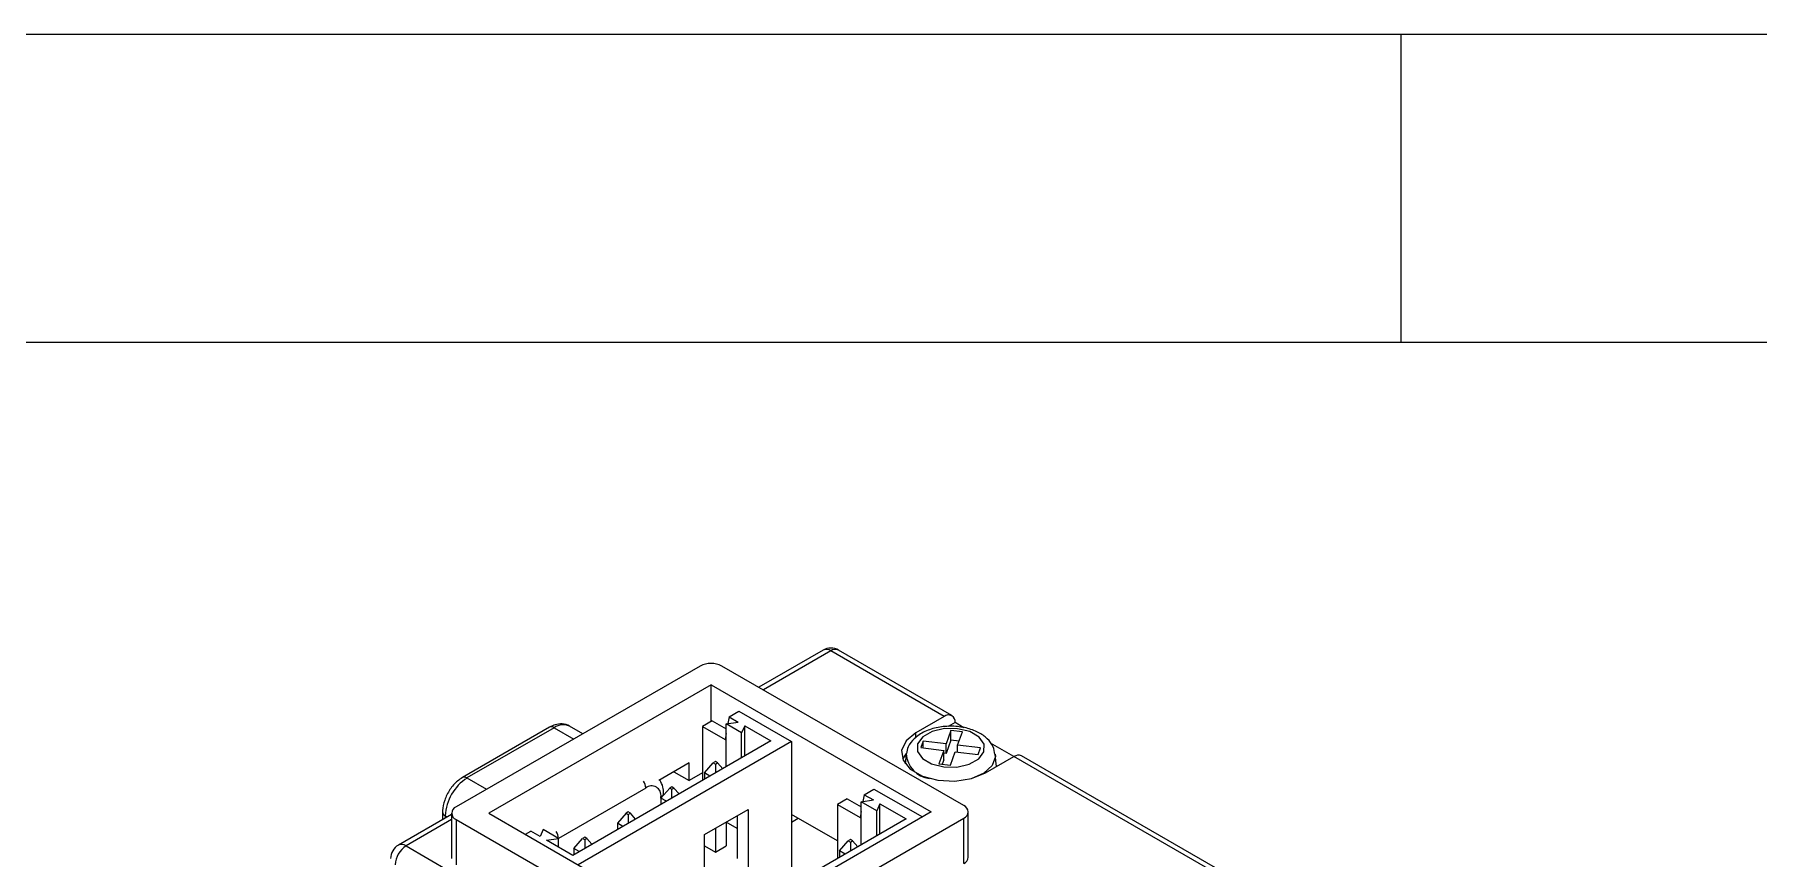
# Model space of a CAD drawing. Header units: millimetres. Extents: x 5 to 415, y -41 to 292.
# Drawn here: x 287.83 to 315.8, y 278.63 to 292 of the extents above; entities that cross this region are included whole.
import ezdxf

# ---------------------------------------------------------------- set-up
doc = ezdxf.new("R2010")
doc.units = ezdxf.units.MM

msp = doc.modelspace()

# ---------------------------------------------------------------- linework, layer by layer
at = {"color": 7, "linetype": 'Continuous', "lineweight": 18}
for p, q in [((415, 292), (5, 292)), ((310, 292), (310, 287)), ((410.25, 287), (10, 287)), ((300.626, 282.01), (299.582, 281.408)), ((302.714, 280.949), (300.876, 282.01)), ((298.629, 281.753), (294.67, 279.467)), ((302.907, 279.488), (298.983, 281.753)), ((302.589, 280.937), (300.751, 281.998)), ((298.806, 281.447), (295.2, 279.365)), ((298.806, 281.447), (302.377, 279.386)), ((298.806, 280.855), (298.806, 281.447)), ((299.098, 280.931), (299.08, 280.819)), ((299.098, 280.931), (299.258, 281.023)), ((299.098, 280.931), (299.248, 280.845)), ((299.258, 281.023), (300.114, 280.529)), ((302.589, 280.937), (302.13, 280.671)), ((296.186, 280.76), (294.771, 279.944)), ((296.261, 280.753), (294.846, 279.937)), ((296.725, 280.654), (296.511, 280.778)), ((298.824, 280.865), (298.665, 280.773)), ((298.665, 280.773), (299.036, 280.559)), ((298.665, 280.773), (298.665, 279.896)), ((298.824, 280.865), (299.053, 280.733)), ((299.053, 280.66), (299.036, 280.559)), ((299.053, 280.815), (299.248, 280.845)), ((299.302, 280.671), (299.053, 280.815)), ((299.053, 280.12), (299.053, 280.815)), ((299.354, 280.784), (299.302, 280.671)), ((299.302, 280.264), (299.302, 280.671)), ((299.354, 280.784), (299.779, 280.539)), ((299.354, 280.294), (299.354, 280.784)), ((302.7, 280.706), (302.622, 280.491)), ((302.766, 280.835), (302.655, 280.771)), ((302.886, 280.684), (302.7, 280.706)), ((302.7, 280.551), (302.7, 280.706)), ((302.909, 280.752), (302.766, 280.835)), ((302.808, 280.469), (302.886, 280.684)), ((299.779, 280.539), (296.561, 278.681)), ((300.114, 280.529), (296.65, 278.528)), ((300.114, 280.529), (300.114, 278.283)), ((302.25, 280.536), (302.211, 280.429)), ((302.211, 280.429), (302.583, 280.384)), ((302.622, 280.491), (302.25, 280.536)), ((302.25, 280.424), (302.25, 280.536)), ((302.583, 280.384), (302.505, 280.169)), ((302.583, 280.229), (302.583, 280.384)), ((302.622, 280.336), (302.583, 280.341)), ((302.7, 280.551), (302.622, 280.336)), ((302.622, 280.336), (302.622, 280.491)), ((302.691, 280.147), (302.769, 280.362)), ((302.832, 280.535), (302.7, 280.551)), ((302.769, 280.362), (303.141, 280.317)), ((303.18, 280.424), (302.808, 280.469)), ((302.808, 280.357), (302.808, 280.469)), ((303.141, 280.317), (303.18, 280.424)), ((303.721, 280.284), (303.34, 280.503)), ((298.453, 280.181), (297.958, 279.896)), ((298.453, 279.896), (298.453, 280.181)), ((298.7, 280.018), (298.842, 280.182)), ((298.877, 280.202), (298.842, 280.182)), ((298.842, 280.182), (298.877, 280.161)), ((298.912, 280.182), (298.877, 280.202)), ((298.877, 280.161), (298.912, 280.182)), ((298.877, 280.161), (298.877, 280.018)), ((298.912, 280.182), (298.995, 280.086)), ((301.972, 280.322), (301.956, 280.169)), ((302.505, 280.169), (302.691, 280.147)), ((302.583, 280.229), (302.559, 280.163)), ((303.261, 280.018), (303.721, 280.284)), ((303.435, 280.167), (303.419, 280.322)), ((307.009, 278.385), (303.721, 280.284)), ((307.134, 278.398), (303.846, 280.296)), ((297.993, 279.61), (298.135, 279.773)), ((298.17, 279.794), (298.135, 279.773)), ((298.135, 279.773), (298.17, 279.753)), ((298.205, 279.773), (298.17, 279.794)), ((298.17, 279.753), (298.205, 279.773)), ((298.205, 280.039), (298.453, 279.896)), ((298.205, 279.773), (298.288, 279.678)), ((298.665, 280.018), (298.453, 279.896)), ((298.789, 279.967), (298.7, 280.018)), ((298.7, 280.018), (298.7, 279.916)), ((298.081, 279.559), (297.993, 279.61)), ((297.993, 279.61), (297.993, 279.508)), ((298.037, 279.661), (298.037, 279.692)), ((298.17, 279.61), (298.17, 279.753)), ((301.016, 279.6), (300.857, 279.508)), ((300.857, 279.508), (301.228, 279.294)), ((300.857, 279.508), (300.857, 278.63)), ((301.016, 279.6), (301.245, 279.468)), ((301.245, 279.549), (301.44, 279.58)), ((301.494, 279.406), (301.245, 279.549)), ((301.245, 278.855), (301.245, 279.549)), ((301.29, 279.666), (301.272, 279.553)), ((301.29, 279.666), (301.45, 279.758)), ((301.29, 279.666), (301.44, 279.58)), ((301.45, 279.758), (302.236, 279.304)), ((301.546, 279.518), (301.494, 279.406)), ((301.546, 279.518), (301.971, 279.273)), ((301.546, 279.028), (301.546, 279.518)), ((294.596, 279.346), (293.732, 278.847)), ((294.449, 279.385), (294.449, 279.261)), ((294.596, 279.365), (294.596, 278.63)), ((294.67, 279.263), (298.594, 276.998)), ((294.67, 279.263), (294.67, 278.528)), ((295.2, 279.365), (298.771, 277.304)), ((297.427, 279.365), (297.286, 279.202)), ((297.463, 279.386), (297.427, 279.365)), ((297.427, 279.365), (297.463, 279.345)), ((297.498, 279.365), (297.463, 279.386)), ((297.463, 279.345), (297.498, 279.365)), ((297.463, 279.345), (297.463, 279.202)), ((297.581, 279.27), (297.498, 279.365)), ((298.7, 279.018), (299.407, 279.426)), ((301.971, 279.273), (298.753, 277.416)), ((302.377, 279.386), (298.771, 277.304)), ((298.948, 276.998), (302.907, 279.284)), ((299.231, 279.12), (299.054, 279.222)), ((299.054, 279.222), (299.054, 278.834)), ((299.231, 279.324), (299.231, 278.63)), ((299.407, 279.426), (299.407, 277.875)), ((300.857, 278.916), (300.114, 279.345)), ((300.114, 279.222), (300.221, 279.283)), ((301.245, 279.395), (301.228, 279.294)), ((301.494, 278.998), (301.494, 279.406)), ((302.907, 278.549), (302.907, 279.284)), ((302.981, 278.651), (302.981, 279.386)), ((295.793, 279.023), (295.881, 279.074)), ((296.031, 278.988), (295.881, 279.074)), ((296.083, 279.1), (296.031, 278.988)), ((296.332, 278.957), (296.083, 279.1)), ((296.137, 278.926), (296.332, 278.957)), ((296.332, 278.814), (296.332, 278.957)), ((296.579, 278.794), (296.72, 278.957)), ((296.756, 278.977), (296.72, 278.957)), ((296.72, 278.957), (296.756, 278.937)), ((296.791, 278.957), (296.756, 278.977)), ((296.756, 278.937), (296.791, 278.957)), ((296.756, 278.937), (296.756, 278.794)), ((296.791, 278.957), (296.873, 278.862)), ((297.374, 279.151), (297.286, 279.202)), ((297.286, 279.202), (297.286, 279.1)), ((298.7, 277.467), (298.7, 279.018)), ((298.877, 279.12), (298.877, 278.732)), ((301.069, 278.937), (301.034, 278.916)), ((301.104, 278.916), (301.069, 278.937)), ((293.857, 278.834), (294.564, 278.426)), ((296.561, 278.681), (296.137, 278.926)), ((296.667, 278.743), (296.579, 278.794)), ((296.579, 278.794), (296.579, 278.692)), ((298.7, 278.834), (298.877, 278.732)), ((298.877, 278.732), (299.054, 278.834)), ((300.892, 278.753), (301.034, 278.916)), ((300.981, 278.702), (300.892, 278.753)), ((300.892, 278.753), (300.892, 278.651)), ((301.034, 278.916), (301.069, 278.896)), ((301.069, 278.896), (301.104, 278.916)), ((301.069, 278.896), (301.069, 278.753)), ((301.104, 278.916), (301.187, 278.821))]:
    msp.add_line(p, q, dxfattribs=at)
at = {"color": 8, "linetype": 'Continuous', "lineweight": 18}
for p, q in [((300.751, 281.998), (299.655, 281.365)), ((296.261, 280.753), (296.579, 280.569)), ((302.13, 280.592), (302.13, 280.671)), ((294.846, 279.937), (295.165, 279.753)), ((297.746, 279.773), (296.332, 278.957)), ((297.993, 279.61), (297.993, 279.63)), ((294.596, 279.262), (293.857, 278.834)), ((294.493, 279.324), (294.526, 279.305)), ((294.493, 279.324), (294.493, 279.286))]:
    msp.add_line(p, q, dxfattribs=at)
at = {"color": 7, "linetype": 'Continuous', "lineweight": 18, "flags": 128}
for points in [[(302.13, 280.671), (301.97, 280.54), (301.898, 280.385), (301.923, 280.225), (302.04, 280.08), (302.236, 279.967), (302.488, 279.899), (302.765, 279.885), (303.033, 279.926), (303.261, 280.018)], [(302.582, 280.116), (302.797, 280.114), (302.996, 280.161), (303.15, 280.247), (303.234, 280.361), (303.236, 280.485), (303.156, 280.6), (303.006, 280.689), (302.808, 280.737), (302.594, 280.739), (302.394, 280.692), (302.241, 280.606), (302.157, 280.492), (302.155, 280.368), (302.235, 280.253), (302.385, 280.164), (302.582, 280.116)], [(301.974, 280.341), (301.97, 280.336), (301.915, 280.243)], [(303.436, 280.119), (303.436, 280.127), (303.435, 280.167)]]:
    msp.add_lwpolyline(points, dxfattribs=at)
at = {"color": 8, "linetype": 'Continuous', "lineweight": 18, "flags": 128}
msp.add_lwpolyline([(303.419, 280.321), (303.42, 280.283), (303.368, 280.14), (303.235, 280.017), (303.039, 279.928)], dxfattribs=at)
at = {"color": 7, "linetype": 'Continuous', "lineweight": 18}
for centre, radius, start, end in [((300.751, 281.794), 0.25, 60.0027, 119.9973), ((298.806, 281.412), 0.384, 62.6097, 117.3903), ((302.658, 280.852), 0.109, 350.786, 129.2033), ((303.794, 280.181), 0.126, 65.6929, 125.6176), ((295.261, 279.289), 0.768, 122.6055, 177.3945), ((297.842, 279.655), 0.153, 350.786, 129.2033), ((294.708, 279.365), 0.109, 110.7834, 249.2166), ((302.869, 279.386), 0.109, 290.7834, 69.2166), ((293.857, 278.63), 0.25, 119.9973, 180), ((294.064, 278.511), 0.384, 122.6055, 177.3945), ((302.856, 278.663), 0.126, 294.3747, 354.3052)]:
    msp.add_arc(centre, radius, start, end, dxfattribs=at)
at = {"color": 8, "linetype": 'Continuous', "lineweight": 18}
for centre, radius, start, end in [((300.678, 281.896), 0.126, 54.3824, 114.3071), ((300.824, 281.896), 0.126, 65.6929, 125.6176), ((296.217, 280.692), 0.0754, 54.3824, 114.3071), ((296.407, 280.549), 0.251, 65.6929, 125.6176), ((302.402, 280.355), 0.43, 183.3803, 263.2574), ((294.803, 279.875), 0.0755, 54.3836, 114.2941), ((297.522, 279.764), 0.224, 2.4163, 32.7104), ((297.962, 279.699), 0.0754, 294.3758, 354.2919), ((294.522, 279.392), 0.0735, 183.8414, 246.41), ((296.107, 278.947), 0.224, 2.4163, 32.7104), ((293.783, 278.732), 0.126, 54.3824, 114.3071)]:
    msp.add_arc(centre, radius, start, end, dxfattribs=at)
at = {"color": 7, "linetype": 'Continuous', "lineweight": 18}
for points, knots in [([(296.51, 280.777), (296.509, 280.778), (296.478, 280.806), (296.392, 280.818), (296.282, 280.809), (296.216, 280.776), (296.186, 280.76)], [0, 0, 0, 0, 0.011889, 0.371071, 0.713778, 1, 1, 1, 1]), ([(303.413, 280.321), (303.406, 280.363), (303.391, 280.458), (303.291, 280.581), (303.144, 280.685), (302.947, 280.756), (302.719, 280.784), (302.485, 280.765), (302.268, 280.697), (302.104, 280.588), (302.001, 280.46), (301.986, 280.369), (301.98, 280.332)], [0, 0, 0, 0, 0.076992, 0.170988, 0.271182, 0.380372, 0.492127, 0.604172, 0.717938, 0.835515, 0.933284, 1, 1, 1, 1]), ([(294.771, 279.944), (294.744, 279.926), (294.669, 279.877), (294.563, 279.753), (294.476, 279.582), (294.45, 279.455), (294.449, 279.393), (294.449, 279.385)], [0, 0, 0, 0, 0.152888, 0.425402, 0.699621, 0.965274, 1, 1, 1, 1]), ([(298.037, 279.692), (298.035, 279.725), (298.032, 279.802), (297.995, 279.867), (297.974, 279.905)], [0, 0, 0, 0, 0.423843, 1, 1, 1, 1])]:
    msp.add_open_spline(points, degree=3, knots=knots, dxfattribs=at)

doc.saveas('drawing.dxf')
